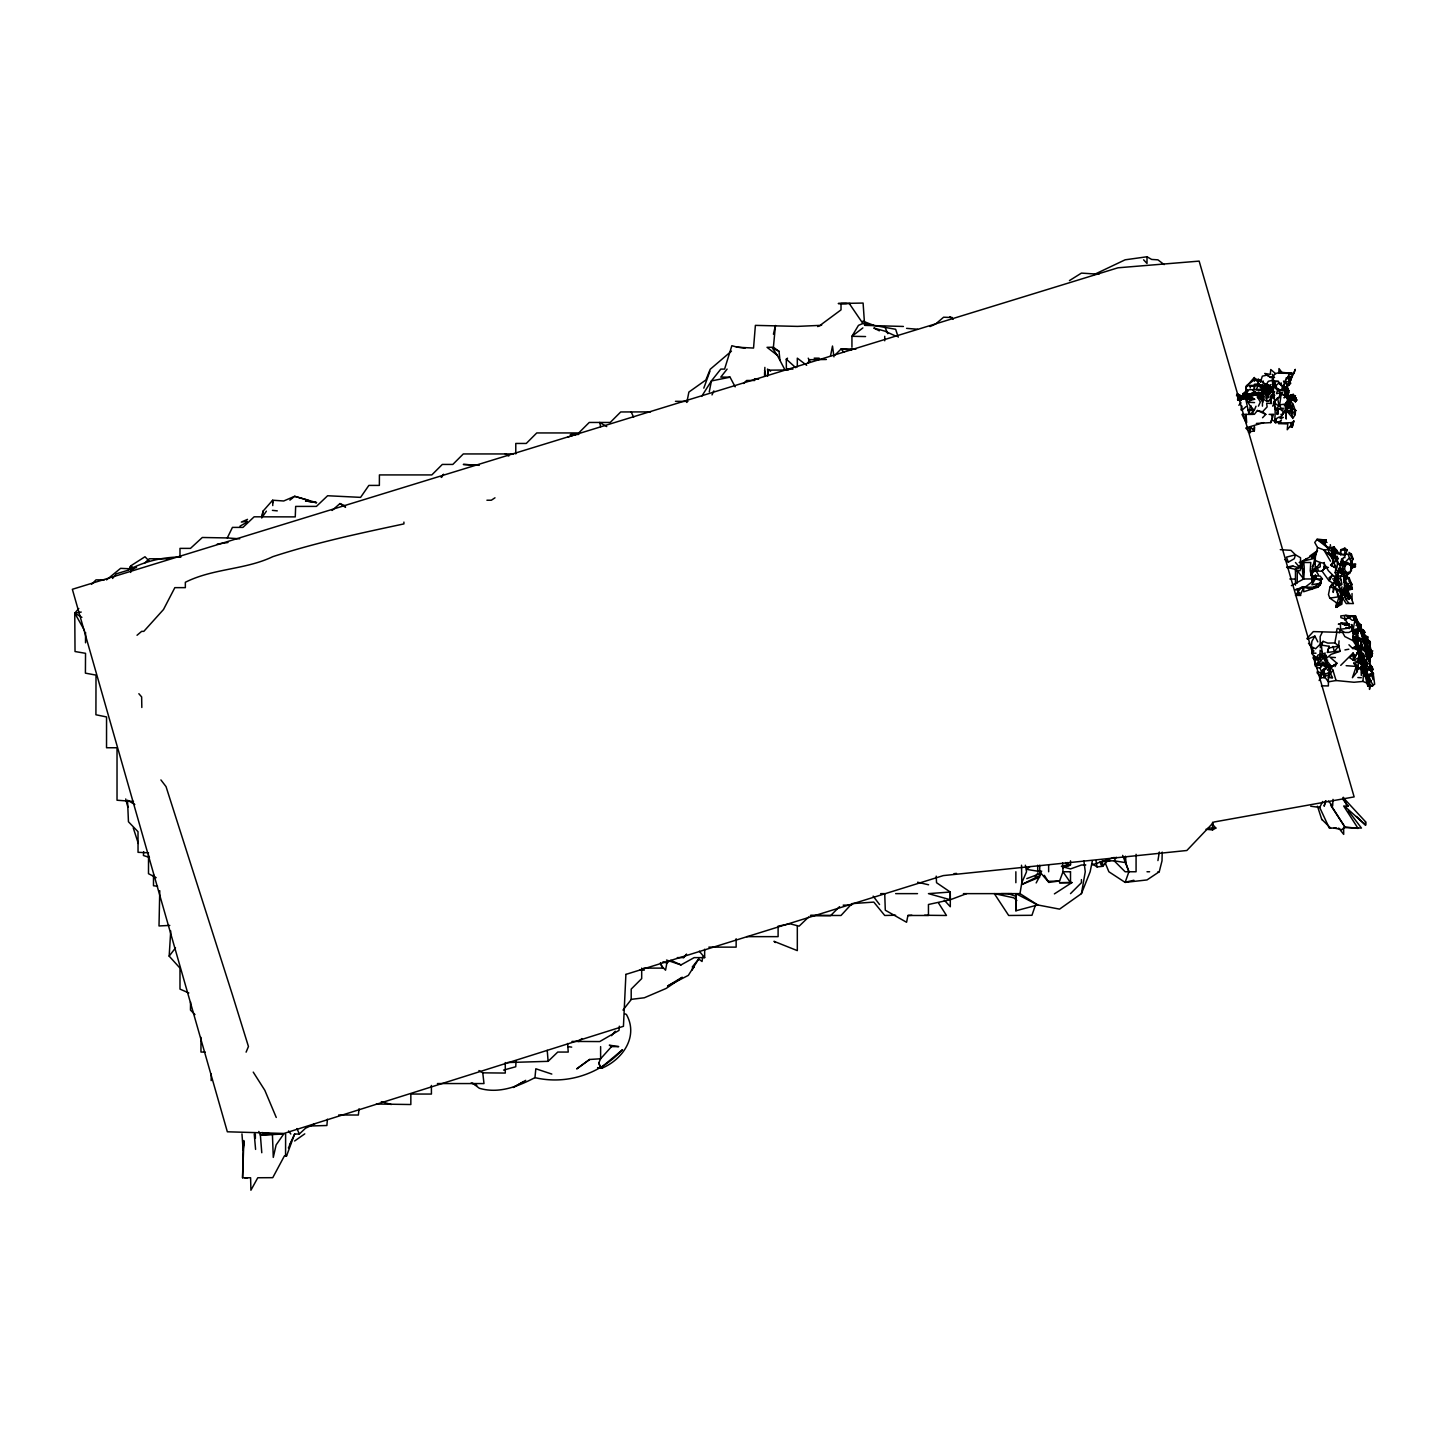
<?xml version="1.0" encoding="UTF-8"?>
<svg xmlns="http://www.w3.org/2000/svg" width="1447" height="1447" viewBox="0 0 1447 1447"><rect width="100%" height="100%" fill="white"/><g stroke="black" fill="none" stroke-linecap="round" stroke-linejoin="round"><path stroke-width="1.5" d="M153.509 874.513L153.491 885.745L157.56 886.251M950.299 898.334L950.299 906.744L944.258 900.143M1361.663 654.641L1361.88 656.649L1361.88 653.592L1361.754 658.475L1364.033 660.809M148.535 854.888L148.498 873.681L156.167 877.678M285.62 1134.032L285.565 1155.9L286.596 1155.864L294.627 1134.032L299.312 1134.032L305.552 1128.208L314.668 1123.957M1291.538 405.793L1292.768 403.496L1295.445 410.821L1294.595 412.323L1295.77 410.387L1291.194 408.615L1292.388 408.307L1291.339 411.219L1292.388 408.307L1289.295 405.757L1290.109 402.537L1287.523 399.734L1287.378 403.966L1290.109 402.537L1288.065 400.349L1288.228 391.974L1286.926 390.292M1369.549 645.38L1369.965 646.845L1370.381 642.739L1367.469 638.778L1366.149 640.677L1367.469 647.858L1369.531 647.84L1369.423 644.711L1369.531 647.84M1336.268 569.051L1336.268 570.208L1334.876 565.759M1039.742 865.216L1039.706 871.763L1048.876 882.417L1059.566 880.97L1063.002 871.763L1062.641 863.027M1369.477 656.757L1370.273 661.713L1369.531 651.584L1368.229 653.845L1366.601 651.313M190.534 1001.921L190.479 1010.096L194.965 1014.582M1290.869 398.504L1288.771 397.907L1289.512 396.858L1293.184 397.509L1292.316 399.426L1289.928 398.142L1289.946 396.605L1293.329 397.925L1290.471 398.938C1287.088 397.527 1287.324 394.488 1288.988 390.509L1284.647 389.84M1262.544 386.277L1262.544 384.504M1362.984 661.514L1362.64 663.739L1362.332 660.827L1363.653 659.398L1363.255 661.93L1362.332 660.827M1333.971 580.5L1335.382 583.575L1333.989 583.069L1337.1 584.66L1334.64 587.193L1333.157 592.402L1333.447 584.009L1329.974 587.193L1328.473 594.554L1329.793 598.117L1336.558 602.838L1341.568 604.34L1341.984 600.017L1338.837 597.322L1342.291 594.572M1343.16 797.55L1365.588 821.824L1365.552 825.188L1356.49 816.47M1315.432 553.242L1315.124 570.154L1310.801 575.056L1317.548 547.527L1314.744 542.462L1317.005 539.424L1326.103 539.93L1324.566 543.819L1328.545 549.751L1328.925 553.803L1332.633 558.632L1331.493 554.888M1367.487 644.693L1367.505 642.993L1367.469 647.858M243.44 1140.58L242.571 1177.749L250.602 1177.749L250.91 1190.23L257.783 1177.749L272.76 1177.677L284.408 1155.9L286.596 1155.864M188.834 992.968L179.989 989.097L179.989 968.115L169.172 956.141L170.728 930.964M1322.196 652.941L1321.418 645.109L1323.101 641.347L1327.821 643.119L1334.839 642.92L1338.728 645.977L1340.266 651.277L1331.041 654.351L1324.439 660.121M1343.594 575.074L1345.258 572.451L1342.635 570.643L1342.707 565.379L1337.48 563.136L1333.013 551.651M1361.356 662.527L1362.821 662.129L1361.247 653.845L1358.009 649.377L1360.162 646.899L1363.761 659.488L1366.312 661.116L1366.71 656.432L1365.064 651.421L1365.226 641.708L1361.121 641.509L1356.183 636.083L1358.787 626.081L1356.038 620.112L1352.185 620.293L1345.873 615.319L1340.772 615.916L1340.935 617.67L1344.842 618.972L1349.725 626.696L1352.475 628.613L1351.86 625.014M211.153 1080.62L211.262 1073.837M1292.424 398.341C1292.026 402.284 1289.946 391.178 1292.316 399.426L1292.46 398.232L1289.114 397.907L1290.417 395.158L1293.509 394.452L1288.264 396.225L1289.512 396.225L1288.535 397.961M1366.167 638.615L1364.919 639.646L1363.363 638.615L1365.407 637.838L1366.131 640.677L1369.495 640.949L1370.345 644.783M764.703 375.931L764.866 367.393M242.571 1177.749L243.874 1140.58M1015.866 909.259L1016.174 893.866M1323.951 662.093L1323.607 664.155L1322.269 664.48L1322.413 662.075L1326.302 666.904L1327.641 665.114L1332.723 665.982L1336.901 663.178L1329.992 657.227L1335.382 657.553M159.767 890.701L159.007 925.953L169.787 925.411M1162.212 852.102L1162.013 860.838L1159.246 871.763L1147.001 879.939L1125.133 882.399L1108.872 871.763L1105.11 862.665M1363.345 630.367L1361.338 630.783L1363.725 630.386L1365.064 632.448L1363.363 632.918L1361.301 631.001L1363.345 630.367L1361.301 631.001M1369.73 659.344L1372.697 650.698M1268.73 397.744L1268.115 393.801L1266.342 393.729L1265.239 391.142L1263.249 391.811L1262.544 394.362L1263.719 393.801L1263.249 391.811L1268.929 392.68L1271.515 391.757M1362.296 662.346L1360.795 657.77L1362.73 660.61L1361.645 662.455L1363.779 668.424M1250.208 426.883L1250.208 427.95L1246.084 428.384L1250.045 432.689L1250.208 426.883L1254.314 430.844L1254.44 426.793L1254.314 430.844L1248.363 432.183M1292.334 422.036L1292.153 427.353L1293.835 420.95L1292.153 427.353L1290.869 423.085M1335.002 558.253L1335.075 555.702L1332.289 552.229M1362.658 659.054L1362.767 655.473L1365.245 660.682M1337.48 563.136L1336.956 568.056L1333.863 563.118L1332.361 554.834L1328.075 552.718L1332.235 558.108L1333.447 563.19L1330.661 565.18L1335.925 567.947L1335.183 572.686L1340.483 584.733L1341.966 584.371L1340.428 577.371L1343.341 570.733L1344.86 591.298L1340.772 591.461L1334.64 587.193L1340.229 598.335M1250.045 432.689L1250.208 427.95M1361.428 658.602L1359.981 659.452L1360.108 655.473M1261.314 381.122L1255.037 379.295L1246.482 385.68L1246.084 391.468M1342.78 567.64L1343.105 572.686L1344.842 573.482L1348.875 573.5L1351.408 570.733L1351.57 566.609L1348.857 563.389L1344.715 563.697L1342.219 566.32L1344.878 566.103L1345.837 564.8L1344.715 563.697L1342.78 564.981M1288.897 382.026L1289.042 378.752L1290.706 383.455L1287.613 385.553M1362.188 661.369L1361.537 655.618M1287.36 397.238L1287.83 398.142L1287.287 394.145L1288.988 390.509L1284.737 390.6M516.054 1060.796L515.747 1066.746L503.574 1070.093M1092.358 860.838L1090.152 871.763L1081.434 893.631L1059.566 909.132L1037.716 904.954L1019.99 893.631L1021.799 882.706L1021.528 865.216M1332.994 799.377L1332.651 805.907L1328.418 801.077M1356.87 639.791L1358.009 649.377L1359.493 649.251L1358.534 645.38L1356.725 644.729L1357.593 643.083L1353.162 636.662L1354.808 631.326L1353.922 633.207L1353.325 630.386M1368.229 653.845L1368.555 652.543L1370.508 654.116M1294.215 397.853C1297.453 399.245 1294.088 394.036 1291.447 396.695L1289.132 398.07L1290.471 396.785L1291.375 398.45L1289.747 397.527L1289.946 396.605L1291.393 399.336M1321.418 645.109L1329.106 646.303L1327.46 652.434L1334.297 651.602L1338.728 645.977L1339.036 640.858M1364.358 663.956L1360.705 663.829L1362.188 661.116L1367.451 676.653L1365.082 671.86M1367.216 665.71L1365.389 666.398L1365.57 669.635L1371.177 681.32L1368.916 678.516L1370.291 673.47L1370.888 676.165M143.669 851.65L143.434 855.503L149.475 857.474M1285.316 407.765L1287.125 408.036L1287.975 402.917L1288.409 407.656L1286.021 412.214M1344.878 566.103L1344.661 569.612L1347.211 573.627L1349.707 573.464L1351.769 566.609L1348.857 563.389L1346.904 564.565L1344.715 563.697M1285.949 403.279L1291.303 410.315L1292.786 418.49L1295.21 414.602L1295.445 410.821M1361.247 625.249L1361.048 628.396L1359.981 627.944L1361.247 625.249L1356.761 621.667L1357.63 625.683L1361.247 625.249L1356.761 621.667M1346.904 588.694L1346.904 583.72L1344.842 583.792M1363.562 669.201L1363.02 681.428L1365.805 682.658L1367.053 681.284L1367.849 686.149L1372.66 685.95L1369.477 685.028L1365.715 673.723M1286.057 418.689L1286.311 409.483M1254.621 385.571L1254.314 389.695L1254.314 385.68L1258.637 384.179M1283.254 412.268L1283.127 414.113L1280.902 414.385M619.316 1026.194L619.009 1030.409L599.727 1041.569L571.963 1041.424M1352.945 630.06L1353.252 639.538L1356.056 640.533L1356.364 639.248L1353.252 639.538M1364.123 642.739L1363.834 637.259L1363.924 643.626L1364.973 637.006L1362.767 632.737M1291.357 397.455L1288.752 395.827L1288.861 397.961L1290.814 398.16L1288.264 397.925L1287.305 395.863L1287.993 397.871M1360.433 628.884L1360.686 625.773L1357.901 627.383M327.402 1119.182L326.895 1125.513L309.785 1126.001M1267.265 393.801L1268.296 395.863L1266.903 395.899L1266.668 401.181L1270.773 400.385M1274.897 387.633L1272.709 387.561L1272.528 377.341L1274.897 373.851L1280.251 372.186L1293.925 373.543L1295.282 369.347L1289.512 382.858L1292.967 373.579L1283.561 373.236L1287.197 373.272M1340.718 572.795L1340.899 570.733L1342.635 570.643L1339.361 567.966L1337.607 571.095L1340.718 572.795L1337.607 571.095L1340.899 570.733L1345.258 572.451M1289.295 405.757L1290.326 401.832L1288.355 400.783L1288.083 398.703L1290.109 400.493L1289.132 404.834L1292.081 408.832M1346.017 576.015L1349.201 578.004L1349.074 579.524L1346.687 578.203M1368.211 681.7L1367.849 686.149L1365.462 677.069L1366.185 674.139M1318.723 663.468L1323.607 664.155L1319.971 667.935L1317.096 667.754L1315.341 665.873L1314.22 659.199L1319.899 657.101L1320.152 650.191L1322.214 651.874M243.856 1142.045L243.15 1150.039L241.956 1133.869M1355.116 641.003L1352.818 637.186L1355.025 639.502L1356.743 645.163L1353.289 647.894L1358.082 650.354L1357.756 645.344L1356.327 644.91L1355.875 647.949L1357.196 649.197M1333.447 563.19L1333.971 557.185L1332.361 554.834M1338.837 597.322L1335.888 607.396L1336.558 602.838M1323.101 641.347L1315.594 648.762L1311.398 646.628L1311.886 641.347L1314.889 636.101L1317.819 641.889M1361.301 675.478L1361.084 666.018L1363.273 673.361L1361.573 672.511M784.545 369.094L777.256 355.239L767.037 347.334L773.403 347.244L775.447 325.485L773.44 334.185M472.735 1083.224L479.301 1088.253C498.763 1094.041 517.845 1086.48 534.956 1077.653L535.824 1068.772L551.813 1074.072M1372.932 679.62L1373.529 673.56L1370.689 670.305M709.265 391.866L711.399 380.941L720.805 369.094L724.585 369.094L731.856 345.706L737.518 347.244L753.543 348.058L755.388 325.376L797.496 326.389L820.069 325.376L841.014 309.875L841.014 303.526L850.275 303.526M1260.391 393.638L1260.5 392.571L1259.74 393.349L1262.544 392.662M359.037 1108.782L358.368 1115.022L338.688 1114.986M1358.353 647.098L1358.534 645.38L1357.865 646.845L1359.945 649.233M1336.739 559.32L1337.082 556.191L1338.095 559.121M1358.643 662.31L1353.705 663.196L1358.172 665.946L1356.255 666.416L1352.402 677.721L1357.25 671.607L1358.643 662.31L1353.397 660.23L1353.072 653.013L1340.718 665.367M1274.554 381.61L1271.823 380.507L1268.314 381.303L1266.668 384.034L1272.835 388.321L1266.451 385.553C1266.288 381.285 1267.843 387.525 1264.949 385.246M243.186 1147.109L243.711 1142.75M1293.853 396.315L1293.401 397.925L1288.626 396.767L1293.473 399.372L1296.313 397.961L1292.551 397.328M1355.586 640.605L1355.17 644.114L1353.072 640.677L1344.842 636.571L1342.581 632.448L1313.333 631.597L1306.894 638.579M1278.226 421.8L1278.804 423.609L1287.776 423.917L1287.233 429.741L1293.112 422.614L1282.187 422.958L1280.396 422.524L1280.468 421.24L1275.44 422.614L1275.874 419.033L1274.481 421.33C1276.724 406.661 1272.582 392.191 1272.528 377.341L1277.502 390.509L1276.507 393.656L1281.373 392.571L1277.502 390.509L1281.933 390.147L1276.308 388.881L1272.745 385.571L1273.27 381.465L1276.507 387.163L1270.81 387.091L1266.668 384.034L1267.174 387.109M1362.351 664.137L1359.782 661.749L1360.162 658.584L1358.208 652.941M767.579 376.347L768.339 370.161L788.597 369.998M1285.135 396.785L1285.37 394.959L1288.752 392.643L1283.923 397.798L1285.949 397.147L1288.752 392.643L1285.37 394.959M1249.159 414.385L1250.208 406.155L1245.596 398.088L1252.27 393.15M1262.417 406.155L1262.58 396.677L1260.554 395.827L1257.859 397.726L1260.337 402.031L1258.438 406.155M1285.858 389.46L1286.039 391.196M1293.419 397.78L1293.184 397.509M1295.698 399.969L1295.463 401.814L1292.913 400.059L1295.463 398.811L1296.838 399.987L1295.463 401.814L1295.463 398.811L1296.838 399.987L1292.913 400.059M1340.193 554.273L1340.718 550.149L1347.284 550.149L1344.842 555.286L1340.193 554.273L1346.198 554.273M1359.655 654.044L1359.511 648.98M1313.985 650.969L1311.923 650.318L1312.176 648.491L1311.923 652.977M1361.844 666.94L1362.332 663.413M1367.234 640.912L1367.777 636.933L1362.296 633.949M1363.508 668.243L1363.562 664.173L1359.818 660.411L1360.849 657.354L1361.717 662.364M1284.213 391.775L1284.357 390.78M1287.07 395.483L1287.324 393.765L1288.192 401.163L1287.324 403.604L1284.267 405.847M1320.351 647.804L1320.152 636.571L1322.142 632.556M1319.139 680.56L1322.287 673.597L1319.971 667.935L1321.455 665.692L1320.984 663.54L1318.127 662.636L1315.341 664.083M1367.777 658.276L1372.154 655.853L1369.748 648.401L1370.146 651.005L1371.141 650.463L1369.893 645.344M1246.084 395.863L1244.04 397.364L1242.159 395.863L1243.552 393.801L1242.159 395.863L1244.04 395.863L1242.756 393.801L1246.084 391.16L1245.505 397.816L1249.032 414.385M1237.963 395.664L1240.531 395.556L1242.864 397.654L1241.978 398.232L1242.864 397.654L1238.325 394.452M1287.613 404.256L1287.975 401.778L1287.107 402.411L1290.109 402.537L1288.752 406.625M1320.532 583.069L1321.147 578.963L1320.152 585.04L1317.801 587.193L1303.693 591.751L1303.693 587.193L1311.923 589.381M128.548 570.1L130.863 565.795L144.971 556.751L149.095 560.966M1362.007 665.656L1362.387 663.232M702.717 957.082L702.048 961.495L698.684 959.017L692.227 967.048M1369.314 658.295L1368.826 661.568L1369.368 658.276L1372.154 655.853M1303.53 578.981C1300.057 558.488 1305.936 555.63 1303.693 578.963L1291.357 585.655M1278.099 409.989L1275.169 409.411L1279.003 406.155L1277.647 397.925L1273.649 402.393L1275.169 409.411L1280.866 408.181L1279.691 404.853L1281.373 392.571L1279.003 397.925L1280.161 393.584M1332.723 665.982L1330.354 666.832L1328.762 674.881L1324.276 676.599M1348.749 625.502L1349.183 624.543L1345.005 625.321L1344.842 623.313L1340.844 623.132L1343.63 624.598M1370.164 666.687L1368.79 669.798L1366.619 669.274L1365.896 663.431L1364.195 661.623L1363.635 662.437M1157.926 860.585L1159.336 852.048M1333.411 551.036L1334.08 547.02L1330.155 547.491L1334.478 548.901L1334.659 551.976L1336.54 553.26L1338.873 553.17L1336.594 550.33L1333.085 553.025L1336.54 553.26L1336.594 550.33L1337.354 551.036L1334.08 547.02L1332.343 550.294L1334.478 548.901L1333.465 555.413L1335.165 557.764M1366.872 651.24L1369.188 646.845M1370.707 656.088L1370.074 659.814L1368.265 661.279M1286.293 406.643L1288.065 400.638L1287.667 393.439L1287.034 394.181M1081.434 893.631L1085.25 871.763L1083.893 860.838M1237.854 399.607L1238.469 397.925L1237.854 399.878M1367.65 673.56L1367.089 676.78L1369.531 679.945M1354.482 633.099L1356.689 634.708L1356.4 630.711L1353.144 629.825L1354.826 620.51L1352.855 616.187L1345.873 615.319M1336.395 632.339L1337.064 628.667M1363.363 632.448L1363.363 630.132L1363.363 632.448L1365.064 632.448M669.925 960.627L666.868 963.069L665.548 970.195L661.134 965.475M1334.839 642.92L1336.793 632.61M1282.983 390.238L1282.494 387.633M1364.485 655.889L1363.761 659.488L1364.756 656.323L1363.273 653.429M686.837 402.447L688.881 392.065L705.847 380.018L710.224 369.256L731.458 351.133M830.488 356.143L832.495 346.032L833.978 356.848M1263.864 393.801L1262.652 393.801L1263.159 395.863M1288.752 397.726L1288.752 395.827L1290.163 397.292L1288.626 396.767M1294.36 414.385L1294.866 411.834M1328.545 549.751L1329.16 546.677M1353.994 634.003L1355.387 632.104L1351.679 630.44L1352.276 627.546M261.853 516.905L263.028 511.153L272.651 500.228L283.702 500.988L294.627 496.303L316.513 502.634L305.552 500.897L316.513 502.634M1293.401 398.196L1295.499 397.871L1293.618 399.77L1295.101 397.057L1293.618 399.77L1293.292 397.871M1364.774 670.232L1361.555 670.594L1362.405 666.488M911.899 915.264L907.92 915.481L906.582 922.264L885.293 910.217L884.732 893.631L880.662 893.631M1289.964 373.236L1284.972 381.682L1283.308 389.768L1282.53 389.116M1101.167 865.107L1102.017 861.218M1366.294 651.041L1368.084 649.377L1365.57 645.073L1365.226 646.556L1367.126 643.734L1363.617 639.285M1255.689 385.499L1258.438 385.571L1262.544 389.153L1256.267 389.695L1258.836 383.889L1254.314 384.287M1321.147 578.963L1320.152 583.069L1313.659 587.193L1301.378 587.193M1275.657 385.806L1279.003 382.967L1286.184 391.16L1283.887 394.904L1281.065 393.801L1281.373 392.571M1282.747 390.202L1283.182 385.879M1340.7 562.992L1341.749 558.687M1254.549 381.266L1254.314 377.486L1245.831 387.163L1246.789 391.558M1362.188 646.104L1361.555 648.636L1365.064 651.421L1359.619 639.646L1361.591 642.884M1341.984 586.795L1340.772 591.461L1339.687 587.518M1363.996 673.995L1364.883 670.54M1364.268 673.597L1364.648 672.077L1364.72 676.436L1363.273 668.496M1290.471 398.847L1290.417 395.158L1293.401 394.506L1290.67 395.537L1291.484 394.669L1291.574 395.773M1347.808 583.828L1343.25 588.748L1345.873 591.19L1347.808 583.828L1344.064 582.327M1325.597 800.734L1324.132 806.196L1325.832 800.734M1349.581 565.18L1351.516 563.353L1352.855 558.379L1351.462 554.273L1348.948 552.356M1366.312 661.116L1367.126 658.059M1275.44 422.614L1276.58 418.49L1279.003 417.116L1280.722 418.49L1283.38 412.666M261.853 517.556L263.028 511.153M1286.021 413.697L1288.445 404.979L1287.016 401.687M1289.132 385.336L1290.579 380.199M1289.295 404.075L1288.662 406.281L1289.675 406.119M1240.911 409.863L1241.978 406.155M1365.588 821.824L1365.588 825.043L1345.24 806.829L1348.206 806.16L1342.997 799.449M1278.406 409.555L1276.996 414.385L1277.213 409.121L1280.034 408.958L1282.53 411.165L1283.272 408.199L1277.213 409.121L1278.388 414.041M1345.891 578.963L1348.477 572.379L1345.041 572.723L1344.408 576.177L1345.891 578.963L1345.185 575.942M1287.468 397.744L1288.137 398.938L1288.192 397.925L1291.176 398.178L1288.807 397.925L1291.375 395.755L1291.429 397.816L1287.794 397.925L1288.174 396.659L1289.783 398.594M1368.862 661.189L1369.875 657.842M1340.103 585.728L1334.441 582.526L1337.01 574.296L1338.149 575.671M1255.327 391.811L1254.024 392.083L1252.632 389.695M1356.743 645.163L1355.875 647.949L1353.289 647.894L1357.756 645.344M1256.376 423.446L1270.773 422.614L1273.523 414.276L1269.109 414.385M1292.207 425.527L1290.001 427.046M1260.482 381.972L1262.327 376.166L1266.903 375.153L1270.773 377.269L1273.089 376.925L1270.647 377.54L1264.732 373.453L1270.267 374.375L1270.773 369.546L1275.621 373.67M1360.071 657.318L1362.188 654.37M1283.471 385.39L1285.442 387.38L1283.29 388.809L1284.104 383.925M1270.773 422.614L1272.438 417.55L1271.334 414.945M1286.998 397.437L1287.36 396.333M1273.215 388.23L1274.319 384.884L1272.022 388.067M1364.286 668.08L1365.588 669.201L1362.893 667.555L1364.087 663.974M1274.138 391.757L1271.171 391.92L1271.931 389.641M1343.485 557.402L1341.767 562.503L1343.25 565.252M1348.315 564.475L1351.516 563.353L1352.855 558.379L1348.948 558.379L1343.286 564.041L1347.591 562.395M1035.636 904.556L1031.946 915.3L1008.686 915.481L994.324 893.631L1013.841 897.827L1016.861 900.522M1369.441 654.659L1369.531 651.584M1290.254 402.176L1290.905 400.313M1263.122 380.941L1263.267 382.225M1330.444 667.429L1332.904 670.106L1328.382 676.78L1328.382 685.932L1321.418 685.842M1302.879 562.503L1299.967 570.733L1295.463 570.733M1125.133 882.399L1128.913 871.763L1122.673 855.376M703.803 388.158L709.88 371.318M1362.586 654.08L1361.518 655.925M1250.208 393.801L1254.097 393.059L1250.208 393.801L1256.484 394.543M1328.762 674.881L1330.517 668.026L1334.441 664.752M1333.356 557.059L1334.568 553.713L1330.734 547.509M1339.198 632.9L1340.537 629.246L1349.653 627.998L1345.927 627.564L1349.436 628.577M1362.658 657.426L1361.591 656.106L1362.568 653.447M1370.978 668.478L1370.598 666.325L1369.188 667.573M1342.092 595.223L1337.752 606.564L1336.051 607.27L1341.984 600.017M1286.727 386.837L1288.807 384.667L1290.561 376.871L1286.166 377.866M1286.944 403.84L1286.238 410.369M1324.566 543.819L1326.103 539.93L1317.005 539.424L1326.881 547.147L1324.566 543.819L1317.005 539.424M1362.549 663.16L1362.097 664.3L1361.482 663.124M1368.735 659.506L1368.79 657.698M1320.858 664.336L1321.165 663.251L1320.044 665.168L1315.341 665.873M1285.533 392.553L1286.618 390.889L1285.768 389.352L1286.365 391.757L1284.9 390.419M1295.517 395.628L1293.546 397.925L1291.864 395.755L1288.282 397.889L1290.362 398.522L1289.747 397.527L1291.393 397.039M1337.444 575.635L1336.63 575.201L1334.441 582.526L1337.607 583.014M1291.357 397.925L1289.928 398.142L1290.471 396.785L1288.264 398.16M1289.548 397.147L1288.264 397.907L1289.856 399.426L1291.285 398.685L1289.114 397.907L1290.417 395.158M1255.996 406.245L1254.314 410.261L1250.208 414.385M246.099 1052.15L248.45 1046.507L232.388 994.722L166.043 786.625L160.906 779.915M1345.8 591.714L1346.922 589.056M1355.694 639.086L1358.028 644.693M1303.693 587.193L1300.22 595.422L1297.362 590.485M1324.132 665.964L1325.235 663.395L1324.132 665.964L1326.302 666.904L1322.214 670.793L1322.938 673.597M1261.097 397.925L1260.554 395.827L1262.236 393.349L1259.722 397.925L1262.924 402.085L1262.58 396.677M1291.628 413.733L1285.551 409.61L1288.192 401.163M1290.326 401.832L1288.933 402.375L1290.037 399.065L1293.455 406.046L1291.954 407.258M1258.203 379.801L1258.438 385.571L1263.394 385.571L1267.916 389.695L1266.83 391.974L1267.916 389.695L1263.756 385.571L1265.438 385.571L1266.668 387.633M1327.46 652.434L1329.106 646.303M534.956 1077.653C567.152 1085.16 600.216 1073.891 622.463 1049.726L600.614 1068.049L598.823 1062.858L600.614 1058.77L611.538 1046.615L618.701 1046.615L609.332 1045.168L611.538 1046.615M1021.799 882.706L1026.538 871.763L1025.362 865.216M1272.564 388.936L1274.319 384.884M1285.605 390.491L1285.424 388.737M1317.023 672.71L1321.346 677.739L1324.276 677.702L1324.114 669.256L1322.214 670.793L1324.24 671.517M1361.736 647.098L1361.03 648.654L1358.986 646.411L1356.997 637.566L1358.19 634.889M1342.111 572.614L1343.087 570.498L1341.604 569.123M1283.127 413.86L1284.755 410.297M1314.346 557.276L1317.276 550.945L1311.923 557.493L1315.178 555.63M1320.152 585.04L1321.057 583.069L1311.904 584.751L1315.269 578.963L1322.431 578.963L1320.152 576.087L1316.047 575.852L1313.442 577.914M1340.103 599.546L1342.4 595.133M1369.658 651.023L1367.668 652.868L1368.5 653.501L1371.141 650.463L1371.629 652.778M289.527 1144.975L294.627 1134.032M807.842 363.269L809.506 359.688L826.382 359.489M1311.923 653.917L1312.863 650.969M1346.144 586.361L1353.415 603.598L1349.11 603.471L1345.963 599.601L1345.149 593.885L1348.242 596.11M1323.444 670.775L1326.32 668.677L1327.641 665.114L1325.47 661.93L1324.276 655.075L1325.199 653.103L1317.928 655.021L1316.047 659.199M712.014 394.904L713.896 390.907M1250.208 387.995L1250.534 385.571L1261.368 385.571M1353.397 660.23L1358.787 657.716L1358.86 653.031L1357.72 652.868L1355.043 656.793L1354.03 654.424L1349.364 657.535L1353.397 660.23L1358.643 650.137M179.989 556.769L179.989 548.377L190.479 548.377L202.309 537.488L227.288 537.94L232.442 527.395L242.951 527.395L254.129 516.814L295.26 516.886L295.658 506.414L316.405 506.396L327.619 495.742L360.592 497.37L368.858 485.414L379.367 485.414L379.421 474.923L431.821 474.923L442.312 464.433L452.821 464.433L463.311 453.942L513.685 453.942M1246.084 392.517L1247.477 389.695M701.65 396.406L711.399 380.941L730.066 377.197L735.166 386.855M128.946 569.557L130.718 565.976M1324.114 669.256L1322.214 673.597L1328.382 681.826L1336.051 680.524L1354.012 682.26L1363.02 681.428M1357.141 653.031L1360.27 649.739L1360.343 653.212L1357.141 653.031L1359.221 650.824M288.387 1147.923L291.353 1141.936M1336.684 828.064L1329.287 828.064L1319.7 807.444L1322.667 801.475M1362.043 664.897L1357.395 661.496L1359.764 656.775M1350.304 617.145L1350.901 615.97L1355.079 615.988L1365.914 637.476M1358.1 632.285L1356.183 636.083L1363.816 640.171L1373.691 676.69L1374.65 684.286L1370.2 686.077L1369.513 689.405L1369.477 685.028M1371.412 671.064L1372.208 669.527L1369.206 667.266L1370.056 666.416L1371.937 666.615L1373.131 669.473L1371.412 671.064L1370.888 669.708L1373.131 669.473L1370.002 669.436L1372.208 669.527M1272.365 395.031L1270.773 400.692M1361.301 656.323L1360.252 660.7M753.959 380.018L754.629 378.716L758.59 379.241M1272.655 406.155L1275.531 400.548M1302.716 587.193L1295.463 589.743L1305.031 587.193L1311.923 582.056L1313.514 578.963L1311.923 574.152M1272.781 387.416L1275.078 381.212L1278.714 381.465L1274.897 381.465M1283.308 387.941L1285.352 389.948L1286.473 388.574L1284.954 390.184L1285.551 391.359L1288.047 388.881L1286.745 387.923L1286.365 391.757M1036.179 882.923L1041.062 873.626M1348.477 572.379L1344.932 578.963L1343.865 573.084M1365.588 671.517L1363.996 674.483L1363.363 670.504M1363.816 662.057L1365.606 667.682L1365.389 666.398M1369.658 668.044L1370.598 666.325M1324.276 677.702L1325.814 674.899M1116.216 857.203L1114.208 860.838L1102.542 860.838L1102.741 866.301L1097.097 866.934L1092.467 863.986M1283.796 386.837L1282.205 388.194L1283.796 386.837L1283.145 389.388M1335.002 666.597L1336.901 663.178M1313.749 557.041L1315.866 553.26M1368.573 678.372L1367.071 681.067L1370.219 686.041L1369.061 678.932M1257.208 397.183L1258.148 395.483L1254.223 395.14L1250.479 397.003L1250.932 400.15L1247.712 402.212L1247.079 398.612L1237.673 399.878L1241.092 400.512L1238.162 399.933M1287.378 396.894L1288.391 395.121L1286.799 394.47L1288.825 395.718L1287.07 392.951M1319.375 584.443L1317.801 587.193L1313.876 587.193M1241.978 398.793L1240.549 397.925L1237.492 399.698M1313.985 659.199L1316.047 657.137M1321.4 656.974L1322.214 655.618L1318.09 659.199L1318.127 662.636L1321.527 660.7L1318.09 659.199L1314.925 660.592M1361.229 660.863L1357.395 661.496L1359.42 658.132M1362.893 667.555L1364.177 665.457L1365.245 668.695L1363.128 666.452L1362.821 663.323M1361.971 635.631L1363.852 632.665L1359.077 630.386L1358.787 626.081L1368.319 657.01L1365.226 641.708L1361.121 641.509M1236.552 395.863L1237.782 393.91L1236.57 395.121L1240.513 395.863M698.684 959.017L688.338 975.368L667.537 986.076L682.134 977.286M1326.32 656.612L1325.452 657.354L1326.32 656.612L1324.276 655.527L1319.357 657.227L1320.152 659.199L1325.416 658.53M1362.965 662.328L1364.123 660.556M1315.251 560.495L1320.152 562.503L1320.261 566.808L1311.923 570.733L1321.907 571.258L1326.013 566.609L1324.276 566.609M600.614 1068.049L598.823 1062.858M694.126 966.487L691.72 970.123L694.361 966.632M1343.883 591.298L1344.914 590.665L1348.821 599.42L1350.539 596.851L1343.341 591.154M1348.821 599.42L1350.539 596.851M1364.684 668.279L1363.888 669.292L1365.462 669.075M1365.697 644.44L1366.836 642.739M1260.554 395.827L1262.236 393.349M1274.698 391.757L1270.882 392.408L1269.381 394.615L1268.115 393.801M1294.161 396.008L1293.383 394.724L1289.928 398.142M1293.166 394.959L1288.282 397.925L1290.362 398.522M261.762 517.899L266.375 511.153M283.702 1134.032L276.106 1144.975L273.284 1157.401L272.416 1134.303L283.702 1134.032L260.37 1135.045L258.832 1131.445M1333.863 563.118L1337.806 558.379L1325 544.542L1324.548 541.811L1317.385 539.695L1327.026 542.462M441.389 477.438L443.614 474.254L441.317 477.184M1244.04 395.863L1243.552 393.801L1244.04 395.103L1246.084 393.801L1248.978 389.695L1264.316 389.677L1261.748 385.571M1312.176 566.736L1314.147 563.914M1287.396 405.16L1285.171 408.325L1287.342 409.248L1279.817 417.478M1037.716 877.823L1040.972 873.283M1035.256 876.683L1037.716 873.246M1295.463 595.422L1300.202 588.839M1333.392 587.645L1329.974 587.193L1332.578 583.051L1328.871 580.573L1331.475 576.973M1312.031 558.054L1315.703 553.025M1278.804 423.609L1281.445 420.01M169.172 956.141L175.503 947.894M1333.429 561.563L1330.661 565.18L1335.925 567.947M1311.923 650.318L1313.225 648.654M622.988 1010.078L631.199 999.606L631.199 989.097L641.69 978.606L641.69 968.115M727.099 369.094L720.805 377.088L730.066 377.197M1360.705 663.829L1362.73 661.243M1361.971 654.641L1362.043 655.618L1359.312 651.656L1359.113 648.383L1357.467 648.527L1357.069 644.277M112.54 578.456L116.23 573.844L128.638 570.064M677.323 957.607L683.671 957.625L686.24 954.405M1242.756 393.801L1260.228 393.837L1261.856 391.793L1264.352 391.757L1262.544 387.344L1258.836 383.889M1254.314 414.385L1257.425 410.514L1262.489 411.816L1265.799 414.385L1262.544 417.749M1287.866 400.367L1284.864 404.147L1279.691 404.853M1362.369 659.995L1361.193 661.55L1363.635 663.992M611.538 1035.69L615.192 1031.205M1107.57 860.838L1102.741 866.301L1099.847 861.978M1353.072 640.677L1355.025 638.29M1238.867 405.305L1241.001 402.754M1327.586 670.359L1329.088 668.586L1328.382 667.429L1332.126 666.814M683.671 957.625L686.547 954.224M1332.072 550.385L1334.876 555.123L1333.374 556.896L1336.757 558.958M1353.289 647.894L1358.118 649.812L1359.8 647.84M1361.247 644.747L1360.904 642.83L1361.555 648.636L1365.064 651.421M1250.208 395.013L1246.084 393.801L1247.205 397.925L1250.208 394.434M133.468 801.439L117.026 800.227L117.026 747.755L106.535 747.755L106.553 716.952L95.918 714.764L96.008 675.116L85.409 673.144L85.536 653.321L75.027 651.53L74.756 613.13L78.807 608.518M1277.647 397.925L1273.649 402.393L1279.003 406.155M1293.618 399.77L1295.264 397.925L1292.659 397.961M1361.102 657.426L1359.565 659.163L1360.668 664.191L1362.767 664.535M1368.844 647.84L1367.885 650.77L1369.531 650.173L1366.529 651.892M1286.69 387L1288.807 384.667L1283.869 381.99M1281.065 393.801L1282.621 392.083M1299.732 592.528L1297.073 595.422L1300.744 595.422M1356.454 639.285L1355.532 640.298L1355.224 636.789L1353.162 636.662M1365.263 668.297L1364.593 669.039L1365.407 667.989M850.547 905.117L841.014 915.481L810.429 915.481L830.578 915.644L839.567 906.654M1323.01 656.884L1324.276 655.527M1349.418 586.686L1351.697 584.244L1349.201 578.004M1262.489 411.816L1267.12 406.914L1266.668 403.17L1271.678 403.514L1269.941 399.263M1313.134 577.715L1315.522 575.219L1316.047 578.963L1320.152 580.319L1322.431 578.963M1362.857 653.538L1361.301 656.034M91.541 584.353L96.027 579.867L104.437 579.867M743.631 383.473L746.634 380.489L754.809 380.471M835.082 355.003L841.069 348.998L856.063 348.998M1070.509 893.631L1081.434 882.706L1081.434 879.595M1271.171 391.92L1272.835 391.757L1272.835 393.801L1270.339 396.279L1270.611 398.468L1274.753 395.284M1326.537 566.609L1321.907 571.258M1357.612 628.83L1360.686 625.773L1361.301 632.448M578.728 1041.569L581.803 1038.566M507.372 1062.55L548.106 1061.338L557.746 1052.059L568.237 1052.059L567.604 1043.486M1259.107 396.442L1262.381 393.62M1360.904 658.548L1358.317 661.044L1359.782 661.749M808.656 917L799.142 926.152L789.972 923.801L778.106 926.152L778.106 936.643L746.634 936.643M1337.372 574.984L1340.012 571.655L1335.183 572.686M1367.795 658.62L1371.069 655.708L1369.929 657.227L1371.087 657.173L1370.671 653.013M1362.586 664.716L1363.707 663.667M1330.173 579.632L1329.25 577.896L1331.837 575.454M1322.667 658.62L1326.736 657.191M144.447 563.245L149.276 558.777L169.01 558.831M1269.254 393.331C1275.512 389.171 1262.327 394.76 1268.693 391.757L1265.239 391.142L1268.151 393.096M1029.92 866.554L1026.791 869.412L1041.243 871.763M1241.797 410.423L1246.012 406.589M1367.469 638.778L1367.469 642.739L1369.495 640.949M332.105 510.465L339.936 503.574L345.526 506.052M1366.8 667.809L1361.555 670.594M1257.841 392.426L1261.133 394.217L1254.386 394.036L1257.461 395.393L1264.352 391.757L1262.544 387.344M137.031 635.269L141.643 631.362L143.814 631.362L163.493 609.513L174.852 587.645L185.343 587.645L185.343 582.273C213.215 568.273 245.104 569.901 272.778 556.679C315.663 542.679 359.833 533.31 403.912 523.904L403.912 522.078M1338.782 591.009L1339.904 590.069L1341.17 596.001L1342.726 595.567M1268.476 391.414L1273.161 390.165M1340.917 562.503L1342.78 560.93L1344.57 562.503L1342.78 563.607L1340.917 562.503L1344.57 562.503M1254.024 392.083L1260.5 393.439L1262.417 391.848M1306.713 558.578L1300.69 562.503L1303.693 572.379M1309.716 556.082L1317.548 550.583M1244.963 395.863L1244.04 397.364L1242.756 395.863M106.535 579.867L120.607 568.345L133.667 568.978M1239.916 398.902L1242.864 397.654M289.906 500.137L294.627 496.303L308.139 500.228M792.938 369.094L786.372 369.094L786.3 359.163L787.53 358.169M1332.343 558.506L1333.971 557.185L1332.235 558.108M1273.071 398.468L1274.481 397.31M1286.166 386.765L1288.807 384.667M1340.012 571.655L1339.361 567.966M1291.447 396.406L1292.641 395.863M1343.142 574.839L1344.842 573.482M1319.357 657.227L1322.576 657.191L1319.357 657.227L1322.214 655.817M1266.83 393.059L1267.735 391.848L1270.773 392.028M1285.334 389.55L1286.238 388.845M1324.276 567.513L1325.416 566.609M862.882 327.926L851.939 336.301L851.939 347.244M1363.363 638.615L1365.407 637.838M589.634 1059.475L576.865 1068.772L589.634 1059.475L600.614 1058.77L600.614 1046.615M1362.314 661.55L1363.653 660.574M1317.24 671.607L1320.532 672.765L1322.214 671.535M1362.043 653.755L1360.198 653.013M1286.745 387.923L1284.972 389.189L1288.047 388.881L1286.437 383.98L1283.489 381.122M294.627 1140.996L304.774 1133.851M601.843 1068.212L597.629 1067.651L601.843 1068.212C622.771 1059.53 638.76 1036.378 626.406 1014.474L625.068 1013.841M1357.177 633.334L1358.1 632.683M1254.585 393.349L1247.242 397.744L1251.565 397.762M682.206 977.503L666.181 988.428L644.313 997.779L631.199 999.352M494.983 497.804L491.329 500.228L486.916 500.228M1333.085 553.025L1334.659 551.976L1334.08 547.02M1337.661 580.392L1334.441 582.526L1337.806 580.482L1340.935 585.221M1361.283 659.072L1358.317 661.044L1361.464 661.677M1357.395 661.496L1359.999 659.778M1268.73 393.801L1270.882 392.408M1054.393 893.884L1071.974 882.561L1059.566 882.706L1071.974 882.561M1329.25 577.896L1332.181 576.033M1069.442 280.609L1081.434 273.103L1098.906 274.243M1345.963 599.601L1349.798 597.231M1241.978 398.504L1244.438 397.003L1246.952 398.594M1360.433 659.47L1359.963 658.385L1360.668 664.191M1269.254 391.992L1266.342 393.729L1269.598 392.426L1265.239 391.142M1346.904 588.404L1349.852 587.898L1346.904 583.72M1265.184 389.695L1266.83 388.718M1284.864 559.627L1288.355 562.141L1294.287 558.705L1295.463 554.816L1290.977 550.348L1280.288 549.661M1367.451 658.222L1369.368 657.119L1367.56 655.925M1289.096 399.607L1290.037 399.065L1290.833 400.765L1289.404 399.426M525.713 1080.348L513.179 1087.493L523.669 1081.669M239.985 526.165L247.184 522.078M1344.842 619.587L1349.418 616.983L1344.932 620.04L1344.552 615.68M1303.693 560.441L1312.465 555.485M1368.301 657.716L1369.368 657.119M1094.185 274.514L1125.133 259.809L1147.001 256.77L1151.631 259.429L1157.926 259.845L1164.166 264.602M1206.002 829.258L1212.568 829.909L1215.842 828.064L1212.568 824.374M1350.105 564.692L1355.64 563.986L1355.134 566.609L1351.01 568.146L1355.568 566.609M1353.433 629.951L1348.948 632.448L1344.842 632.448L1337.842 628.342M1336.16 607.36L1341.568 604.34L1341.441 599.8M1281.101 418.49L1283.399 417.351M666.506 960.066L681.012 964.914L694.162 957.625L704.653 957.625L704.653 949.232M1324.276 669.473L1326.32 668.387L1325.868 666.597M1285.551 379.403L1290.561 376.871M1037.716 876.611L1021.835 884.479L1039.706 877.117M1357.63 641.401L1360.958 639.755L1355.224 636.789L1358.57 640.153M1336.847 574.658L1338.312 573.971M1270.267 391.07L1273.523 389.532M1285.551 409.61L1292.533 417.713M1371.014 654.243L1372.624 653.483M1063.219 867.784L1068.682 865.27M1363.472 666.036L1357.883 668.568L1365.878 669.599M930.041 326.552L935.522 324.092L943.607 317.219L952.361 317.526M247.527 519.346L241.323 522.078L247.075 521.173M1312.122 576.702L1315.522 575.219M1247.205 397.925L1246.084 393.801M898.225 337.205L895.657 329.283L862.882 323.477L858.451 325.376L851.939 336.301L865.559 336.554M1268.856 385.571L1271.009 384.649M1263.05 393.783L1264.606 393.132M1303.693 560.622L1299.189 562.503L1310.765 562.503L1310.24 570.733L1311.923 578.402M1307.455 639.194L1314.889 636.101M1290.471 398.938L1292.225 398.902M1329.413 647.912L1338.728 645.977M1263.683 422.614L1246.084 427.824M817.682 326.57L821.697 325.014M1347.284 550.149L1344.842 548.142L1340.718 549.733L1340.718 555.033M1026.791 878.636L1040.538 873.427M908.011 915.481L928.449 915.481L928.449 904.502L950.299 899.745L966.614 893.631M1063.219 867.187L1070.509 864.528M1365.118 666.741L1365.172 669.201L1364.449 667.284L1366.239 668.84L1365.154 670.287M1286.383 397.455L1288.246 396.804M1092.358 864.836L1114.208 857.438M130.718 569.431L136.524 567.495M1247.766 396.406L1249.412 395.863L1248.146 394.018M567.821 437.084L577.407 434.01L570.281 434.661L578.746 434.426M1268.675 392.372L1270.773 391.703M1340.627 598.949L1344.39 597.792M1348.495 616.928L1355.64 615.916L1357.485 621.541M1289.404 374.646L1293.347 374.194M1321.183 664.064L1323.607 664.155M1361.066 659.199L1362.242 658.873L1361.573 656.685M1321.183 665.023L1322.196 664.263M1347.085 590.521L1352.402 589.038L1346.904 583.069M1342.726 589.815L1340.772 590.358L1344.697 594.807M1015.866 910.796L1037.716 904.954L1015.866 893.631L1015.866 910.796L1015.776 896.272L1008.179 893.631M1252.252 394.163L1248.146 395.121M1061.754 866.247L1068.32 864.546M1264.931 389.587L1264.859 390.491M1359.818 660.411L1361.121 660.085M1270.773 400.096L1266.668 401.108L1262.544 398.757L1261.061 395.863L1262.073 395.682M1351.769 624.507L1353.144 629.825L1359.221 628.342L1354.826 620.51M1303.693 560.984L1314.835 558.289M1369.658 667.176L1371.937 666.615M1247.079 398.612L1250.932 400.15L1254.621 399.282L1250.479 397.003L1254.621 399.282M1359.818 656.974L1361.645 656.54M1361.41 633.243L1363.852 632.665L1359.764 631.145M1289.82 399.517L1293.708 398.612L1289.313 399.372M1335.671 578.963L1336.811 578.691M1125.133 882.236L1133.887 880.264M1287.848 411.075L1291.303 410.315M1361.754 639.357L1364.847 638.67M1328.382 668.496L1330.517 668.026M1363.671 667.284L1357.883 668.568L1363.725 667.356M1258.818 393.512L1262.363 392.77M1334.659 551.976L1333.465 552.229L1339 554.074M1320.152 583.268L1321.057 583.069M1298.628 568.599L1295.083 569.268L1286.6 567.369M1260.536 393.349L1263.647 392.788M1344.932 649.92L1348.821 649.215M1246.482 385.68L1254.314 385.571L1250.208 386.259M1268.73 390.6L1270.773 390.256M1259.559 393.674L1260.916 393.439M1286.618 405.287L1288.445 404.979M84.469 630.404L74.756 613.13L81.231 612.063M1365.896 663.431L1363.671 663.793L1367.234 670.232L1365.57 669.635M1363.779 634.455L1362.441 634.672L1364.973 637.006L1361.808 635.233M1364.883 669.039L1366.239 668.84M1041.731 871.166L1037.716 871.763L1037.716 865.216M1335.943 553.604L1338.873 553.17M217.249 544.072L228.011 542.498M1329.793 598.117L1337.788 596.942L1337.155 590.466L1335.563 588.531M1283.579 390.165L1285.623 389.876M1288.192 402.791L1290.109 402.537M1283.995 373.29L1278.859 373.199L1279.003 368.587L1282.512 373.29M1287.233 566.971L1293.238 566.211L1298.61 567.749M1267.482 388.61L1272.835 388.14L1270.575 387.127M1287.866 566.844L1293.238 566.211M1315.178 664.462L1318.742 664.028M953.953 873.681L956.503 873.391M1361.012 658.837L1359.963 658.222L1359.981 659.452M1337.607 571.095L1342.635 570.643M1258.438 385.571L1262.544 385.209M1285.442 391.377L1286.69 391.269M1311.923 577.859L1316.047 577.534M1287.161 397.021L1288.246 396.93L1285.569 392.209M1258.438 390.889L1262.544 389.695M1340.103 565.09L1343.992 564.836M272.416 1134.303L260.37 1135.045L261.78 1152.734M1340.266 651.277L1334.297 651.602L1333.013 646.429M1332.524 578.963L1334.803 578.836M1340.428 624.163L1338.348 624.163L1340.428 624.326L1340.555 628.251M1351.679 630.44L1353.994 630.313M1324.276 673.488L1322.287 673.597L1327.08 673.524L1329.974 671.535L1329.088 668.586M1349.11 603.471L1346.235 603.598L1342.237 597.484L1338.095 583.593M1103.283 861.074L1109.921 860.784M851.903 903.633L873.807 902.096L884.732 915.481L895.603 915.228M1290.362 397.943L1291.375 398.45M1328.545 549.715L1323.824 549.878L1317.548 547.527M917.507 893.631L895.657 893.631M1048.641 881.332L1059.566 880.97M180.947 557.005C163.638 557.041 146.165 560.93 130.718 568.798L130.718 572.433M1353.144 629.825L1357.34 629.734L1354.935 632.864L1353.216 630.367M1085.793 864.944L1081.434 865.017L1070.509 868.923L1061.393 866.391M1274.897 422.506L1280.631 422.434M650.571 411.889L620.709 411.961L610.218 422.452L589.236 422.452L578.728 432.942L536.765 432.942L526.274 443.451L515.783 443.451L515.783 453.942M1291.357 396.894L1294.432 395.863L1293.401 397.907L1291.646 396.93M1247.676 410.297L1254.314 410.261L1251.094 407.222M1344.842 554.273L1351.462 554.273M1340.844 623.132L1349.183 624.543M1365.823 671.625L1366.511 674.157L1364.901 671.227L1367.469 671.535M865.053 325.376L903.416 326.461M814.173 358.169L819.165 358.169M1288.734 373.236L1291.429 373.272M1264.244 389.695L1262.544 385.698M1272.22 389.695L1268.241 389.496M1262.652 393.801L1264.606 393.801M1249.412 395.863L1248.146 395.863L1248.146 393.801M1237.854 397.925L1240.549 397.925M1241.978 398.359L1244.04 397.979M1313.514 578.963L1303.693 578.963L1297.29 570.733L1297.236 583.069M1346.904 587.193L1348.948 587.193L1347.663 585.131M1337.155 590.466L1340.501 590.466M1367.469 642.739L1369.531 642.739M1318.09 659.199L1320.152 659.199M1328.382 669.473L1329.938 669.473L1328.382 667.429M1328.382 677.702L1332.488 677.702L1330.607 673.814M1208.191 828.064L1215.842 828.064M1147.001 871.763L1149.605 871.763M1157.926 871.763L1159.246 871.763M963.413 893.631L1019.99 893.631M843.167 905.153L851.56 905.153M708.849 947.134L736.143 947.134L736.143 938.741M643.788 968.115L662.69 968.115L660.447 962.707M639.954 970.123L644.313 970.123M205.167 1052.059L200.97 1052.059L200.97 1037.372M376.365 1104.007L410.839 1104.531L410.839 1094.041L431.441 1094.059L431.369 1085.449M244.543 1177.749L247.672 1177.749M846.477 303.526L838.265 303.526L863.099 303.056L864.637 325.376M1001.27 893.631L1011.851 893.631M675.442 401.325L687.922 401.416M1320.08 655.057L1322.214 655.075L1320.152 655.003L1320.297 657.463L1320.08 655.057L1319.899 657.101M1264.443 397.925L1266.921 397.961M1349.454 564.565L1355.134 566.609M1368.772 667.194L1372.045 667.248M1283.76 387.362L1285.442 387.38L1283.29 388.809M1286.148 392.101L1286.256 394.163M478.921 1070.581L482.773 1072.842L505.274 1073.059L505.274 1062.55M1267.029 391.757L1266.306 388.266L1267.029 391.757L1266.143 391.359M1350.648 562.503L1351.787 562.539M1361.247 654.84L1362.007 656.685M1289.838 578.963L1295.463 579.126M1364.376 640.677L1364.376 638.615L1365.389 638.652M1348.206 806.16L1343.684 806.033L1358.064 828.408L1344.878 826.961L1342.02 829.692L1334.098 828.064M1333.031 550.547L1334.261 554.671L1333.284 551.759M437.428 1083.55L483.985 1083.568L482.773 1072.842M1237.565 397.889L1238.469 397.925M1357.865 677.558L1361.301 677.702M1340.573 591.19L1342.074 591.262L1345.258 595.893M148.553 852.808L138.044 852.319L138.008 831.699L128.457 821.769L127.517 800.227L134.806 804.514M1311.886 653.031L1315.974 653.23M924.597 915.264L946.483 915.481L938.56 903.073M1247.712 402.212L1254.531 402.592M477.275 465.211L463.311 464.433L479.283 465.319M1356.725 644.729L1357.756 644.783M1358.263 642.161L1356.834 639.972M1284.52 389.587L1283.579 388.628M227.288 537.94L239.677 538.827M1346.144 665.674L1356.255 666.416L1357.25 671.607M1270.484 387.579L1267.807 386.168M1331.168 553.098L1333.013 553.242M906.582 328.36L917.507 329.247M1284.9 390.021L1288.101 390.328M1242.014 397.925L1244.04 398.124M1339.615 584.678L1336.087 584.317L1339.253 584.715L1338.276 584.552M1257.859 397.726L1262.797 399.119L1260.825 395.899M272.416 510.357L277.281 510.863M1324.222 567.043L1328.418 567.477M1324.276 655.075L1326.32 655.31M1342.762 576.376L1339.108 575.924L1337.969 577.462L1341.387 579.976M1358.787 654.171L1359.692 654.279M1343.105 572.686L1347.211 573.627M567.821 1046.615L571.692 1047.122M1284.357 381.393L1288.626 381.954M1362.332 655.997L1364.756 656.323M736.36 346.954L745.078 348.148M1310.729 806.214L1319.7 807.444M261.853 1132.549L272.561 1134.032M1330.354 666.832L1328.346 666.542L1330.119 664.897L1326.374 660.103L1327.641 660.103L1326.646 661.496L1327.641 665.114M1270.213 387.561L1268.73 386.476L1270.773 388.483M1350.612 566.627L1353.271 567.043M1335.979 582.707L1338.312 583.069L1339.217 585.004M1238.505 396.207L1241.978 396.785L1238.632 395.773M1344.118 564.493L1345.837 564.8M1258.474 380.127L1260.988 380.579L1263.195 383.003M1349.364 582.834L1351.697 584.244L1352.023 588.911L1350.539 585.113M1280.667 394.308L1283.887 394.904M1363.436 636.101L1367.777 636.933L1366.818 639.375L1369.73 641.491M1250.642 385.897L1249.575 385.698L1250.534 385.571M1370.598 653.447L1372.443 653.827M1348.315 588.169L1352.402 589.038L1349.291 587.717M1366.294 648.907L1367.469 650.824M1328.382 676.78L1332.488 677.702M917.579 882.236L928.594 884.786M1271.642 420.263L1276.019 421.276M1259.143 393.421L1260.59 393.801M950.299 899.745L928.449 893.631L950.263 892.039L950.299 899.745L950.263 892.039L936.535 882.706L936.209 876.14M381.339 1101.637L391.323 1104.531M1276.308 388.881L1279.039 390.165M1272.835 393.801L1273.993 394.163M1240.296 398.323L1243.244 399.245M1345.204 624.109L1349.038 625.321M1368.79 669.798L1371.485 670.648L1372.461 677.92M1364.376 638.615L1365.407 640.677M1349.309 598.678L1344.987 575.96M662.997 961.785L666.868 963.069M1265.474 391.757L1266.812 391.54L1266.125 389.659L1262.544 385.571M1359.746 657.842L1361.446 658.439M1349.328 624.254L1345.981 623.042L1349.87 624.688M1320.044 665.168L1321.455 665.692L1321.183 664.553M1286.709 394.941L1288.825 395.718M1312.755 657.915L1316.444 659.253L1314.238 655.473M1356.092 625.448L1359.33 626.66L1356.888 624.833M862.882 321.125L873.807 325.376M1260.228 393.837L1261.133 394.217M1342.237 591.986L1345.945 593.487M1257.425 410.514L1265.799 414.385M471.216 1082.917L476.823 1085.34M670.757 960.32L681.012 964.914M1366.927 648.853L1368.084 649.377M896.29 336.319L884.732 331.092L873.807 328.035L879.342 330.82M1250.353 399.046L1248.652 398.269L1250.932 400.15M1240.368 395.501L1237.149 394.018L1237.637 396.171M1343.54 593.252L1350.105 596.345L1349.165 594.048M1364.322 668.641L1366.131 669.473M1251.474 428.348L1254.314 429.705M779.951 360.213L779.029 351.332L772.391 348.076L777.256 355.239M1272.745 385.571L1279.003 389.695M1316.047 571.022L1318.47 574.839M1365.046 672.656L1367.234 673.777M1294.07 414.005L1295.21 414.602M1367.361 674.881L1369.477 676.002M1362.043 663.793L1363.942 664.842L1361.247 661.369L1364.286 666.217M1312.447 568.653L1315.124 570.154L1320.152 562.503L1323.951 563.227L1328.382 570.733L1336.612 578.963M606.727 426.576L599.727 422.452L600.614 426.684M74.756 613.13L81.882 617.326M505.274 453.942L508.783 456.04M1261.061 380.923L1258.076 379.06L1260.608 381.99M1334.496 576.177L1336.124 577.19L1336.25 580.157M1267.337 385.607L1263.918 383.346M1368.772 668.876L1371.485 670.648L1370.616 668.116L1371.774 671.318L1367.198 665.765L1367.108 662.437L1367.198 665.765M1254.314 377.956L1257.117 379.819M1370.418 666.958L1369.567 666.38L1370.996 667.429M770.6 371.192L767.525 369.094L768.248 375.225M339.936 503.574L345.526 507.391M1286.492 397.599L1288.174 398.757M1290.037 406.372L1295.77 410.387L1292.569 412.992L1291.665 410.08M1262.11 390.165L1264.352 391.757L1261.856 391.793L1262.272 393.24M1241.291 399.987L1239.916 397.925M1340.175 585.492L1336.54 582.87L1339.47 587.193M773.403 347.244L779.029 351.332M949.937 316.73L953.211 319.19M1254.097 392.824L1257.461 395.393M1357.467 648.527L1359.764 650.282M806.666 365.295L797.315 358.169L797.315 366.905M1291.14 397.672L1292.858 399.046M775.483 942.522L773.964 941.31L797.315 950.625L797.315 926.387M1321.798 570.715L1328.871 580.573M130.863 565.795L133.739 568.273M1279.003 382.967L1281.68 385.336L1281.047 382.786M1362.405 656.775L1361.681 656.142L1362.785 657.191M1359.059 657.987L1360.958 659.669M1365.624 668.333L1364.449 667.284L1365.118 668.713M786.3 359.163L795.741 367.683M1290.037 399.065L1287.577 396.587M1334.532 576.919L1336.467 581.893L1339.379 584.606M1255.037 379.295L1257.823 381.936M1328.762 554.617L1323.824 549.878L1330.517 561.201M1321.834 819.364L1330.589 828.064M1348.948 644.783L1353.072 648.907M1368.175 663.178L1370.725 665.819M1366.655 650.68L1368.5 653.501M1143.6 259.809L1147.001 263.444L1147.001 256.77M1344.842 596.851L1342.074 591.262M1368.247 658.783L1370.273 661.026M1360.831 662.328L1362.839 664.607M1348.731 580.862L1351.697 584.244L1351.064 582.689M1308.504 643.3L1311.398 646.628M843.927 352.29L841.069 348.998L851.56 350.029L851.487 348.673M138.858 693.71L141.643 696.929L141.824 707.493M1295.463 562.503L1300.401 568.255L1300.564 557.746L1295.463 554.816L1286.401 557.149L1288.355 562.141M1264.569 383.383L1266.396 385.553M1262.562 381.845L1264.642 384.323M699.281 951.204L704.653 957.625M1362.821 660.501L1360.632 656.594M1285.334 405.775L1287.125 408.036M1353.705 663.196L1356.255 666.416M1346.47 622.572L1349.725 626.696M1338.71 828.064L1343.702 834.376L1343.63 827.575L1361.428 828.064L1348.387 810.863M1285.406 389.352L1286.618 390.889M1286.654 398.16L1287.92 399.77M1328.075 552.718L1328.925 553.803M873.156 896.127L879.559 904.556M288.568 1130.939L290.829 1134.032M1345.149 593.885L1349.074 599.329M1272.13 374.267L1274.518 377.613M1065.788 862.521L1068.139 865.849M1360.596 654.026L1361.591 656.106M1334.297 580.464L1336.359 583.448M1362.17 647.279L1360.994 645.561L1362.278 649.106L1361.772 644.132M849.28 303.526L862.882 323.477M1315.974 566.555L1318.163 569.792M130.718 566.79L132.889 570.046M1358.462 623.024L1367.108 639.918M1359.312 651.656L1360.343 653.212M1285.189 389.876L1286.274 391.522M1285.623 406.661L1287.342 409.248L1285.497 408.886L1286.094 410.731M1359.692 655.853L1360.433 656.992M1330.571 804.966L1344.878 826.961L1331.529 806.196M1368.916 678.516L1373.438 685.498M1044.318 875.326L1048.876 882.417M253.243 1072.118L264.837 1090.333L276.25 1117.464M1352.836 615.988L1355.676 620.456M1349.653 554.002L1353.072 559.501M1241.11 397.925L1241.978 399.336M1269.417 387.398L1270.773 390.889M1292.822 398.269L1293.473 399.372M1287.685 393.765L1288.355 394.959M1243.606 396.08L1245.053 398.721M1363.978 666.307L1362.767 664.01L1362.188 666.271L1362.025 660.519M1353.072 653.013L1355.043 656.793M1351.516 563.353L1348.061 554.255M1332.361 550.077L1331.656 548.684L1333.935 552.175M808.24 358.169L810.049 361.804M1282.838 388.791L1283.308 389.768L1282.983 388.7M1359.981 627.944L1361.482 631.037M1332.904 670.106L1336.051 680.524M1291.013 409.447L1291.556 410.586M1334.966 578.655L1336.467 581.893M631.199 411.961L633.605 417.206M1334.876 555.123L1340.844 568.201L1343.015 569.901L1344.643 582.11M1348.025 595.368L1345.294 589.2L1345.873 591.19M1359.818 652.416L1360.397 653.737M884.732 326.588L887.789 333.678M1067.633 862.502L1069.062 865.849M296.979 1128.57L299.312 1134.032M1343.286 797.297L1346.506 804.876M1357.72 643.372L1358.986 646.411M1360.071 650.788L1361.247 653.845M1356.997 637.566L1357.829 639.755M1335.382 576.955L1336.268 579.325M1288.355 400.783L1288.933 402.375M1361.772 656.251L1362.423 658.041M1318.633 657.589L1319.176 659.09M1128.913 871.763L1125.133 860.838L1125.133 856.479M1287.287 394.145L1288.246 396.93M1359.239 652.85L1359.149 651.584M133.251 827.901L138.315 843.474M1317.475 806.196L1321.834 819.689M1361.446 657.245L1362.513 660.592M1366.71 668.55L1367.234 670.232M1356.997 641.618L1357.467 643.101M1367.397 648.907L1366.836 645.434M1366.71 648.672L1367.777 652.127M1265.528 393.873L1266.125 395.863L1262.29 396.677L1262.544 398.757M1352.222 629.97L1353.072 633.388L1353.072 630.024M1250.986 405.793L1253.337 414.385L1241.978 414.385L1246.084 422.614L1246.084 414.385L1246.681 422.614M764.522 370.577L765.608 374.628M125.726 798.961L127.879 807.227M1358.516 649.522L1359.239 652.362M1364.34 667.049L1364.901 669.491M1285.678 415.868L1286.329 418.834L1285.587 415.434M1364.991 671.281L1365.407 673.597M1357.033 640.894L1357.503 643.571M1096.012 860.838L1097.097 866.934M1320.532 672.765L1321.346 677.739M1365.064 669.436L1365.389 671.607M1360.56 645.362L1361.03 648.654M1346.886 587.952L1347.356 591.298M1339.777 588.477L1340.591 594.12M1287.577 396.315L1287.794 397.835M1303.638 562.485L1295.463 569.557L1295.463 585.167M1330.318 544.669L1330.462 545.826M1357.72 630.386L1358.028 633.388M1365.226 641.708L1366.71 656.432M1286.184 391.16L1286.473 394.235M254.238 1134.032L255.594 1149.406M1344.842 623.313L1345.005 625.321M547.237 1050.341L548.106 1061.338M1363.345 662.491L1363.635 666.615M1125.531 856.298L1125.911 862.665L1114.208 860.838L1125.133 871.763L1136.076 871.763L1136.076 854.291M272.778 502.977L272.651 500.228L272.778 505.582M1365.57 645.073L1365.642 647.623M764.559 372.44L764.631 376.184M255.323 1134.032L255.395 1138.427M1270.828 399.354L1270.864 402.827M1352.041 593.523L1352.041 599.528M1344.842 548.142L1344.842 557.837M1342.78 560.93L1342.78 563.607M1324.276 562.503L1324.276 569.286M1316.047 575.852L1316.047 578.963M1311.923 579.234L1311.923 582.056M1266.668 384.377L1266.668 385.571M1212.568 822.222L1212.568 829.909M1070.509 860.838L1070.509 865.017M1048.641 865.216L1048.641 871.763M1015.866 871.763L1015.866 882.706M884.732 336.301L884.732 340.805M85.536 632.321L85.536 642.812M625.9 974.392L623.44 1026.303L283.938 1133.453L227.342 1131.789L72.35 589.291L1117.952 267.804L1199.147 261.111L1354.139 796.899L1213.906 822.023L1186.847 850.492L943.281 875.598L625.9 974.392M1371.141 650.463L1369.296 654.134L1371.593 654.098L1371.141 650.463M1355.134 564.565L1352.023 566.482L1351.172 564.583L1355.134 564.565M1070.509 871.763L1063.002 871.763L1070.509 882.706L1070.509 871.763"/></g></svg>
